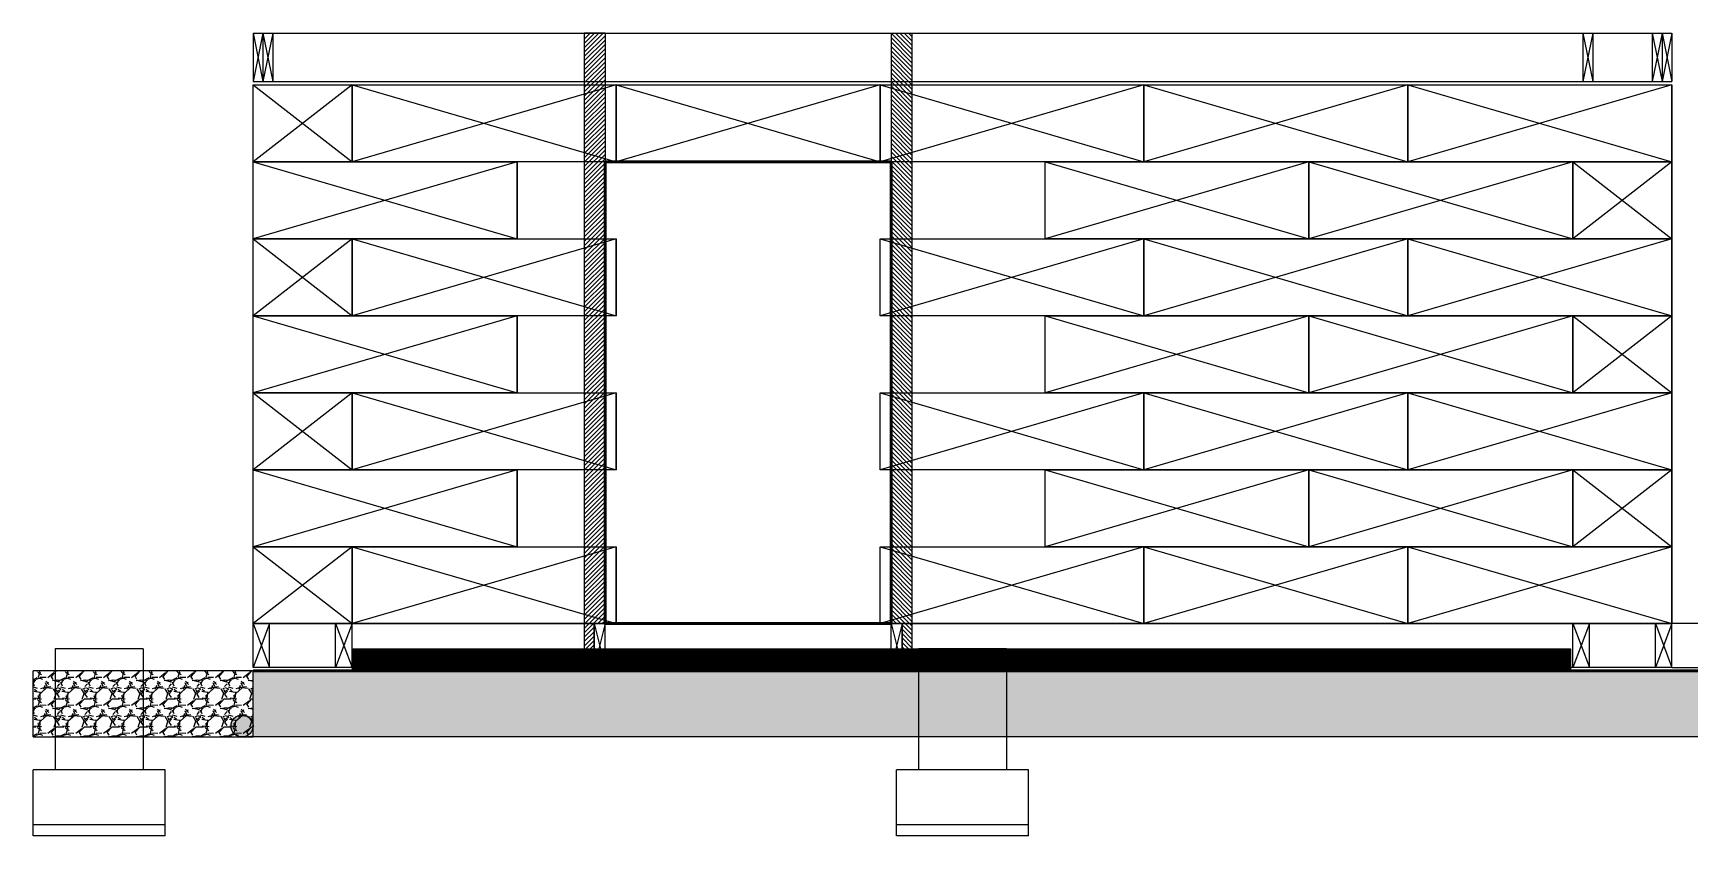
# Model space of a CAD drawing. Header units: millimetres. Extents: x -2139 to 106248, y 9575 to 78000.
# Drawn here: x 62074 to 69606, y 48076 to 51726 of the extents above; entities that cross this region are included whole.
import ezdxf

# ---------------------------------------------------------------- set-up
doc = ezdxf.new("R2010")
doc.units = ezdxf.units.MM
for name, color, linetype, lineweight, true_color in [('Fondations', 253, 'Continuous', 25, 0xa0a0a4), ('Fondations ... Drainage', 253, 'Continuous', 25, 0xa0a0a4), ('Fondations ... Etanchéité', 1, 'Continuous', 25, 0xff0000), ('Fondations ... GéoTextile', 96, 'Continuous', 25, 0x008000), ('Fondations ... Liège', 253, 'Continuous', 25, 0xaaaa7f), ('Fondations ... Plots Carport', 253, 'Continuous', 25, 0xa0a0a4), ('Fondations ... Pouzzolane', 9, 'Continuous', 25, 0xc0c0c0), ('Lisse_basse ... Madrier', 1, 'Continuous', 25, 0xff0000), ('Lisse_haute ... Madrier', 1, 'Continuous', 25, 0xff0000), ('Menuiseries', 136, 'Continuous', 50, 0x008080), ('Menuiseries ... Précadres', 136, 'Continuous', 25, 0x008080), ('Mur paille ... Impaire120mm', 30, 'Continuous', 25, 0xff7f00), ('Mur paille ... Paire120mm', 40, 'Continuous', 25, 0xffaa00)]:
    doc.layers.add(name, color=color, linetype=linetype, lineweight=lineweight, true_color=true_color)
pattern_1 = [(228.0128, (91.44, 127), (-1016.0008633, -1143.0014045), [17.08605, -1691.525]), (184.9697, (80.01, 114.3), (1524.0024653, 126.99910377), [29.32025, -2902.7]), (132.5104, (50.8, 111.76), (1269.9990759, -1397.0013646), [20.6741, -2046.735]), (267.2737, (1.27, 80.01), (126.99944854, 2539.99918267), [26.70025, -2643.32]), (292.8337, (0, 53.34), (-635.00180278, 1524.0008665), [26.1817, -2591.99]), (357.2737, (10.16, 29.21), (-2539.99918267, 126.99944854), [26.70025, -2643.32]), (37.6942, (36.83, 27.94), (-1651.00104306, -1269.99886785), [35.3097, -3495.655]), (72.2553, (64.77, 49.53), (889.00177827, 2794.0008103), [33.336, -3300.265]), (121.4296, (74.93, 81.28), (-1016.00026176, 1650.998058), [26.79065, -2652.275]), (175.2364, (60.96, 104.14), (1396.9989027, -126.9988081), [30.58565, -1498.695]), (222.3974, (30.48, 106.68), (-1524.00004586, -1396.99818253), [39.5539, -3915.84]), (138.8141, (127, 78.74), (-888.9994337, 761.9988279), [13.50025, -1336.53]), (171.4692, (116.84, 87.63), (1650.9974798, -254.00064), [25.6841, -2542.73]), (225, (91.44, 91.44), (-3e-14, -126.99991), [17.96045, -161.6445]), (203.1986, (82.55, 106.68), (635.0021413, 254.0011137), [9.67205, -957.53]), (291.8014, (73.66, 102.87), (-127.000089, 381.0002454), [13.6783, -670.24]), (30.9638, (78.74, 90.17), (380.9995977, 254.000198), [22.216, -718.315]), (161.5651, (97.79, 101.6), (254.000116, -126.999811), [16.06435, -385.545]), (16.3895, (0, 102.87), (1270.0007007, 380.9992075), [22.5044, -2227.94]), (70.3462, (21.59, 109.22), (-507.9985844, -1396.9980244), [18.87995, -1869.11]), (293.1986, (97.79, 127), (-254.0011137, 635.0021413), [19.344, -947.86]), (343.6105, (105.41, 109.22), (-1270.0007007, 380.9992075), [22.5044, -2227.94]), (339.444, (0, 24.13), (-635.0007882, 253.9996918), [21.70175, -1063.385]), (294.7751, (20.32, 16.51), (-634.9985202, 1396.9993513), [18.1836, -1800.18]), (66.8014, (99.06, 0), (254.0011137, 635.0021413), [19.344, -947.86]), (17.354, (106.68, 17.78), (-1651.0000891, -507.9992338), [21.28915, -2107.62]), (69.444, (36.83, 0), (-253.9996918, -635.0007882), [10.8509, -1074.24]), (101.3099, (91.44, 0), (-126.999373, 507.998373), [6.47575, -641.1]), (165.9638, (90.17, 6.35), (381.000268, -126.99978), [26.1817, -497.4525]), (186.009, (64.77, 12.7), (1269.9981272, 126.99970343), [24.26335, -2402.07]), (303.6901, (78.74, 78.74), (-127.000044, 253.999755), [18.3162, -439.589]), (353.1572, (88.9, 63.5), (2159.00089283, -254.00113758), [31.97785, -3165.8]), (60.9454, (120.65, 59.69), (-507.9988183, -888.9978805), [13.0754, -1294.47]), (90, (127, 71.12), (-127, 127), [7.62, -119.38]), (120.2564, (62.23, 16.51), (507.9989233, -888.9995516), [17.64335, -1746.695]), (48.0128, (53.34, 31.75), (1016.0008633, 1143.0014045), [34.17215, -1674.44]), (0, (76.2, 57.15), (127, 127), [33.02, -93.98]), (325.3048, (109.22, 57.15), (-1269.99779955, 889.0000845), [20.0805, -1987.965]), (254.0546, (125.73, 45.72), (-127.000324, -508.00121), [18.49145, -906.085]), (207.646, (120.65, 27.94), (-2412.99915245, -1270.00079874), [30.10725, -2980.625]), (175.4261, (93.98, 13.97), (-1651.00038024, 126.99938556), [31.85145, -3153.29]), (175.4261, (93.98, 13.97), (-1651.00038024, 126.99938556), [31.85145, -3153.29])]

# ---------------------------------------------------------------- blocks, each defined once
blk = doc.blocks.new('LisseHauteMadrierCoupe')
at = {"layer": 'Lisse_haute ... Madrier'}
for p, q in [((0, 0), (45, 0)), ((0, 0), (0, -220)), ((0, 0), (45, -220)), ((45, 0), (0, -220)), ((45, 0), (45, -220)), ((0, -220), (45, -220))]:
    blk.add_line(p, q, dxfattribs=at)
blk = doc.blocks.new('PreCadreProfil')
at = {"layer": 'Menuiseries ... Précadres'}
h = blk.add_hatch(dxfattribs=at)
h.set_pattern_fill('JIS_WOOD', color=256, scale=20, style=0)
h.paths.add_polyline_path([(0, 0), (0, -2885), (45, -2885), (45, -2685), (95, -2685), (95, 0)], flags=0)
for p, q in [((0, 0), (0, -2885)), ((95, 0), (0, 0)), ((95, 0), (95, -2685)), ((45, -2685), (95, -2685)), ((45, -2685), (45, -2885)), ((0, -2885), (45, -2885))]:
    blk.add_line(p, q, dxfattribs=at)
blk = doc.blocks.new('Madrier200x75Profil')
at = {"layer": 'Lisse_basse ... Madrier'}
for p, q in [((0, -200), (0, 0)), ((0, 0), (75, -200)), ((75, 0), (0, -200)), ((0, 0), (75, 0)), ((75, -200), (75, 0)), ((75, -200), (0, -200))]:
    blk.add_line(p, q, dxfattribs=at)
blk = doc.blocks.new('Madrier200x50Profil')
at = {"layer": 'Lisse_basse ... Madrier'}
for p, q in [((0, 0), (0, 200)), ((0, 200), (50, 0)), ((50, 200), (0, 0)), ((0, 200), (50, 200)), ((50, 0), (50, 200)), ((50, 0), (0, 0))]:
    blk.add_line(p, q, dxfattribs=at)
blk = doc.blocks.new('Profil Plot Carport')
at = {"layer": 'Fondations ... Plots Carport'}
for p, q in [((100, 850), (100, 300)), ((500, 850), (100, 850)), ((500, 850), (500, 300)), ((0, 50), (0, 300)), ((600, 300), (0, 300)), ((600, 50), (600, 300)), ((0, 0), (0, 50)), ((600, 50), (0, 50)), ((600, 0), (0, 0)), ((600, 0), (600, 50))]:
    blk.add_line(p, q, dxfattribs=at)

msp = doc.modelspace()

# ---------------------------------------------------------------- hatches: boundary and pattern name
at = {"layer": 'Fondations ... Drainage'}
h = msp.add_hatch(color=256, dxfattribs=at)
edge = h.paths.add_edge_path(flags=0)
edge.add_arc((63024.2, 48575.9), 50, 0, 360)
at = {"layer": 'Fondations ... Liège'}
h = msp.add_hatch(dxfattribs=at)
h.set_pattern_fill('GRATE', color=256, scale=5, style=0)
h.paths.add_polyline_path([(63524.2, 48925.9), (63524.2, 48875.9), (69063.2, 48875.9), (69063.2, 48925.9)], flags=0)
h = msp.add_hatch(dxfattribs=at)
h.set_pattern_fill('GRATE', color=256, scale=5, style=0)
h.paths.add_polyline_path([(63524.2, 48875.9), (63524.2, 48825.9), (69063.2, 48825.9), (69063.2, 48875.9)], flags=0)
at = {"layer": 'Fondations ... Pouzzolane'}
h = msp.add_hatch(dxfattribs=at)
h.set_pattern_fill('GRAVEL', color=256, scale=5, style=0)
h.set_pattern_definition(pattern_1)
h.paths.add_polyline_path([(63074.2, 48825.9), (62074.2, 48825.9), (62074.2, 48525.9), (63074.2, 48525.9)], flags=0)
h = msp.add_hatch(dxfattribs=at)
h.set_pattern_fill('GRAVEL', color=256, scale=5, style=0)
h.set_pattern_definition(pattern_1)
h.paths.add_polyline_path([(79424.2, 48825.9), (79424.2, 48525.9), (63074.2, 48525.9), (63074.2, 48825.9)], flags=0)

# ---------------------------------------------------------------- linework, layer by layer
at = {"layer": 'Fondations'}
for p, q in [((62074.2, 48525.9), (62074.2, 48825.9)), ((63074.2, 48825.9), (62074.2, 48825.9)), ((63074.2, 48825.9), (79424.2, 48825.9)), ((63074.2, 48525.9), (63074.2, 48825.9)), ((62074.2, 48525.9), (63074.2, 48525.9)), ((79424.2, 48525.9), (63074.2, 48525.9))]:
    msp.add_line(p, q, dxfattribs=at)
at = {"layer": 'Fondations ... Drainage'}
msp.add_circle((63024.2, 48575.9), 50, dxfattribs=at)
at = {"layer": 'Fondations ... Etanchéité', "lineweight": 50}
msp.add_line((63074.2, 48825.9), (79424.2, 48825.9), dxfattribs=at)
at = {"layer": 'Fondations ... GéoTextile'}
for p, q in [((63074.2, 48525.9), (63074.2, 48825.9)), ((79424.2, 48525.9), (63074.2, 48525.9))]:
    msp.add_line(p, q, dxfattribs=at)
at = {"layer": 'Fondations ... Liège'}
for p, q in [((63524.2, 48925.9), (69063.2, 48925.9)), ((63524.2, 48925.9), (63524.2, 48875.9)), ((69063.2, 48925.9), (69063.2, 48875.9)), ((63524.2, 48875.9), (63524.2, 48825.9)), ((63524.2, 48875.9), (69063.2, 48875.9)), ((63524.2, 48825.9), (69063.2, 48825.9)), ((69063.2, 48875.9), (69063.2, 48825.9))]:
    msp.add_line(p, q, dxfattribs=at)
at = {"layer": 'Lisse_basse ... Madrier'}
for p, q in [((63074.2, 49040.9), (69524.2, 49040.9)), ((71024.2, 49040.9), (69524.2, 49040.9)), ((69524.2, 48840.9), (63074.2, 48840.9)), ((69524.2, 48840.9), (71024.2, 48840.9))]:
    msp.add_line(p, q, dxfattribs=at)
at = {"layer": 'Lisse_haute ... Madrier'}
for p, q in [((63074.2, 51725.9), (69524.2, 51725.9)), ((63074.2, 51725.9), (63074.2, 51505.9)), ((69524.2, 51725.9), (69524.2, 51505.9)), ((63074.2, 51505.9), (69524.2, 51505.9))]:
    msp.add_line(p, q, dxfattribs=at)
at = {"layer": 'Menuiseries'}
msp.add_lwpolyline([(64674.2, 51140.9), (65974.2, 51140.9), (65974.2, 49040.9), (64674.2, 49040.9), (64674.2, 51140.9)], dxfattribs=at)
at = {"layer": 'Mur paille ... Impaire120mm'}
for points in [[(63074.2, 51490.9), (63524.2, 51490.9), (63524.2, 51140.9), (63074.2, 51140.9), (63074.2, 51490.9), (63524.2, 51140.9), (63524.2, 51490.9), (63074.2, 51140.9)], [(63524.2, 51490.9), (64724.2, 51490.9), (64724.2, 51140.9), (63524.2, 51140.9), (63524.2, 51490.9), (64724.2, 51140.9), (64724.2, 51490.9), (63524.2, 51140.9)], [(64724.2, 51490.9), (65924.2, 51490.9), (65924.2, 51140.9), (64724.2, 51140.9), (64724.2, 51490.9), (65924.2, 51140.9), (65924.2, 51490.9), (64724.2, 51140.9)], [(65924.2, 51490.9), (67124.2, 51490.9), (67124.2, 51140.9), (65924.2, 51140.9), (65924.2, 51490.9), (67124.2, 51140.9), (67124.2, 51490.9), (65924.2, 51140.9)], [(67124.2, 51490.9), (68324.2, 51490.9), (68324.2, 51140.9), (67124.2, 51140.9), (67124.2, 51490.9), (68324.2, 51140.9), (68324.2, 51490.9), (67124.2, 51140.9)], [(68324.2, 51490.9), (69524.2, 51490.9), (69524.2, 51140.9), (68324.2, 51140.9), (68324.2, 51490.9), (69524.2, 51140.9), (69524.2, 51490.9), (68324.2, 51140.9)], [(63074.2, 50790.9), (63524.2, 50790.9), (63524.2, 50440.9), (63074.2, 50440.9), (63074.2, 50790.9), (63524.2, 50440.9), (63524.2, 50790.9), (63074.2, 50440.9)], [(63524.2, 50790.9), (64724.2, 50790.9), (64724.2, 50440.9), (63524.2, 50440.9), (63524.2, 50790.9), (64724.2, 50440.9), (64724.2, 50790.9), (63524.2, 50440.9)], [(65924.2, 50790.9), (67124.2, 50790.9), (67124.2, 50440.9), (65924.2, 50440.9), (65924.2, 50790.9), (67124.2, 50440.9), (67124.2, 50790.9), (65924.2, 50440.9)], [(67124.2, 50790.9), (68324.2, 50790.9), (68324.2, 50440.9), (67124.2, 50440.9), (67124.2, 50790.9), (68324.2, 50440.9), (68324.2, 50790.9), (67124.2, 50440.9)], [(68324.2, 50790.9), (69524.2, 50790.9), (69524.2, 50440.9), (68324.2, 50440.9), (68324.2, 50790.9), (69524.2, 50440.9), (69524.2, 50790.9), (68324.2, 50440.9)], [(63074.2, 50090.9), (63524.2, 50090.9), (63524.2, 49740.9), (63074.2, 49740.9), (63074.2, 50090.9), (63524.2, 49740.9), (63524.2, 50090.9), (63074.2, 49740.9)], [(63524.2, 50090.9), (64724.2, 50090.9), (64724.2, 49740.9), (63524.2, 49740.9), (63524.2, 50090.9), (64724.2, 49740.9), (64724.2, 50090.9), (63524.2, 49740.9)], [(65924.2, 50090.9), (67124.2, 50090.9), (67124.2, 49740.9), (65924.2, 49740.9), (65924.2, 50090.9), (67124.2, 49740.9), (67124.2, 50090.9), (65924.2, 49740.9)], [(67124.2, 50090.9), (68324.2, 50090.9), (68324.2, 49740.9), (67124.2, 49740.9), (67124.2, 50090.9), (68324.2, 49740.9), (68324.2, 50090.9), (67124.2, 49740.9)], [(68324.2, 50090.9), (69524.2, 50090.9), (69524.2, 49740.9), (68324.2, 49740.9), (68324.2, 50090.9), (69524.2, 49740.9), (69524.2, 50090.9), (68324.2, 49740.9)], [(63074.2, 49390.9), (63524.2, 49390.9), (63524.2, 49040.9), (63074.2, 49040.9), (63074.2, 49390.9), (63524.2, 49040.9), (63524.2, 49390.9), (63074.2, 49040.9)], [(63524.2, 49390.9), (64724.2, 49390.9), (64724.2, 49040.9), (63524.2, 49040.9), (63524.2, 49390.9), (64724.2, 49040.9), (64724.2, 49390.9), (63524.2, 49040.9)], [(65924.2, 49390.9), (67124.2, 49390.9), (67124.2, 49040.9), (65924.2, 49040.9), (65924.2, 49390.9), (67124.2, 49040.9), (67124.2, 49390.9), (65924.2, 49040.9)], [(67124.2, 49390.9), (68324.2, 49390.9), (68324.2, 49040.9), (67124.2, 49040.9), (67124.2, 49390.9), (68324.2, 49040.9), (68324.2, 49390.9), (67124.2, 49040.9)], [(68324.2, 49390.9), (69524.2, 49390.9), (69524.2, 49040.9), (68324.2, 49040.9), (68324.2, 49390.9), (69524.2, 49040.9), (69524.2, 49390.9), (68324.2, 49040.9)]]:
    msp.add_lwpolyline(points, dxfattribs=at)
at = {"layer": 'Mur paille ... Paire120mm'}
for points in [[(63074.2, 51140.9), (64274.2, 51140.9), (64274.2, 50790.9), (63074.2, 50790.9), (63074.2, 51140.9), (64274.2, 50790.9), (64274.2, 51140.9), (63074.2, 50790.9)], [(66674.2, 51140.9), (67874.2, 51140.9), (67874.2, 50790.9), (66674.2, 50790.9), (66674.2, 51140.9), (67874.2, 50790.9), (67874.2, 51140.9), (66674.2, 50790.9)], [(67874.2, 51140.9), (69074.2, 51140.9), (69074.2, 50790.9), (67874.2, 50790.9), (67874.2, 51140.9), (69074.2, 50790.9), (69074.2, 51140.9), (67874.2, 50790.9)], [(69074.2, 51140.9), (69524.2, 51140.9), (69524.2, 50790.9), (69074.2, 50790.9), (69074.2, 51140.9), (69524.2, 50790.9), (69524.2, 51140.9), (69074.2, 50790.9)], [(63074.2, 50440.9), (64274.2, 50440.9), (64274.2, 50090.9), (63074.2, 50090.9), (63074.2, 50440.9), (64274.2, 50090.9), (64274.2, 50440.9), (63074.2, 50090.9)], [(66674.2, 50440.9), (67874.2, 50440.9), (67874.2, 50090.9), (66674.2, 50090.9), (66674.2, 50440.9), (67874.2, 50090.9), (67874.2, 50440.9), (66674.2, 50090.9)], [(67874.2, 50440.9), (69074.2, 50440.9), (69074.2, 50090.9), (67874.2, 50090.9), (67874.2, 50440.9), (69074.2, 50090.9), (69074.2, 50440.9), (67874.2, 50090.9)], [(69074.2, 50440.9), (69524.2, 50440.9), (69524.2, 50090.9), (69074.2, 50090.9), (69074.2, 50440.9), (69524.2, 50090.9), (69524.2, 50440.9), (69074.2, 50090.9)], [(63074.2, 49740.9), (64274.2, 49740.9), (64274.2, 49390.9), (63074.2, 49390.9), (63074.2, 49740.9), (64274.2, 49390.9), (64274.2, 49740.9), (63074.2, 49390.9)], [(66674.2, 49740.9), (67874.2, 49740.9), (67874.2, 49390.9), (66674.2, 49390.9), (66674.2, 49740.9), (67874.2, 49390.9), (67874.2, 49740.9), (66674.2, 49390.9)], [(67874.2, 49740.9), (69074.2, 49740.9), (69074.2, 49390.9), (67874.2, 49390.9), (67874.2, 49740.9), (69074.2, 49390.9), (69074.2, 49740.9), (67874.2, 49390.9)], [(69074.2, 49740.9), (69524.2, 49740.9), (69524.2, 49390.9), (69074.2, 49390.9), (69074.2, 49740.9), (69524.2, 49390.9), (69524.2, 49740.9), (69074.2, 49390.9)]]:
    msp.add_lwpolyline(points, dxfattribs=at)

# ---------------------------------------------------------------- block references
at = {"layer": 'Fondations ... Plots Carport'}
for p in [(62074.2, 48075.9), (65999.2, 48075.9)]:
    msp.add_blockref('Profil Plot Carport', p, dxfattribs=at)
at = {"layer": 'Lisse_basse ... Madrier'}
for name, p in [('Madrier200x75Profil', (63074.2, 49040.9)), ('Madrier200x75Profil', (63449.2, 49040.9)), ('Madrier200x50Profil', (64624.2, 48840.9)), ('Madrier200x50Profil', (65974.2, 48840.9)), ('Madrier200x75Profil', (69074.2, 49040.9)), ('Madrier200x75Profil', (69449.2, 49040.9))]:
    msp.add_blockref(name, p, dxfattribs=at)
at = {"layer": 'Lisse_haute ... Madrier'}
for p in [(63074.2, 51725.9), (63119.2, 51725.9), (69119.2, 51725.9), (69434.2, 51725.9), (69479.2, 51725.9)]:
    msp.add_blockref('LisseHauteMadrierCoupe', p, dxfattribs=at)
at = {"layer": 'Menuiseries ... Précadres'}
msp.add_blockref('PreCadreProfil', (64579.2, 51725.9), dxfattribs=at)
at = {"layer": 'Menuiseries ... Précadres', "yscale": -1, "rotation": 180}
msp.add_blockref('PreCadreProfil', (66069.2, 51725.9), dxfattribs=at)

doc.saveas('drawing.dxf')
